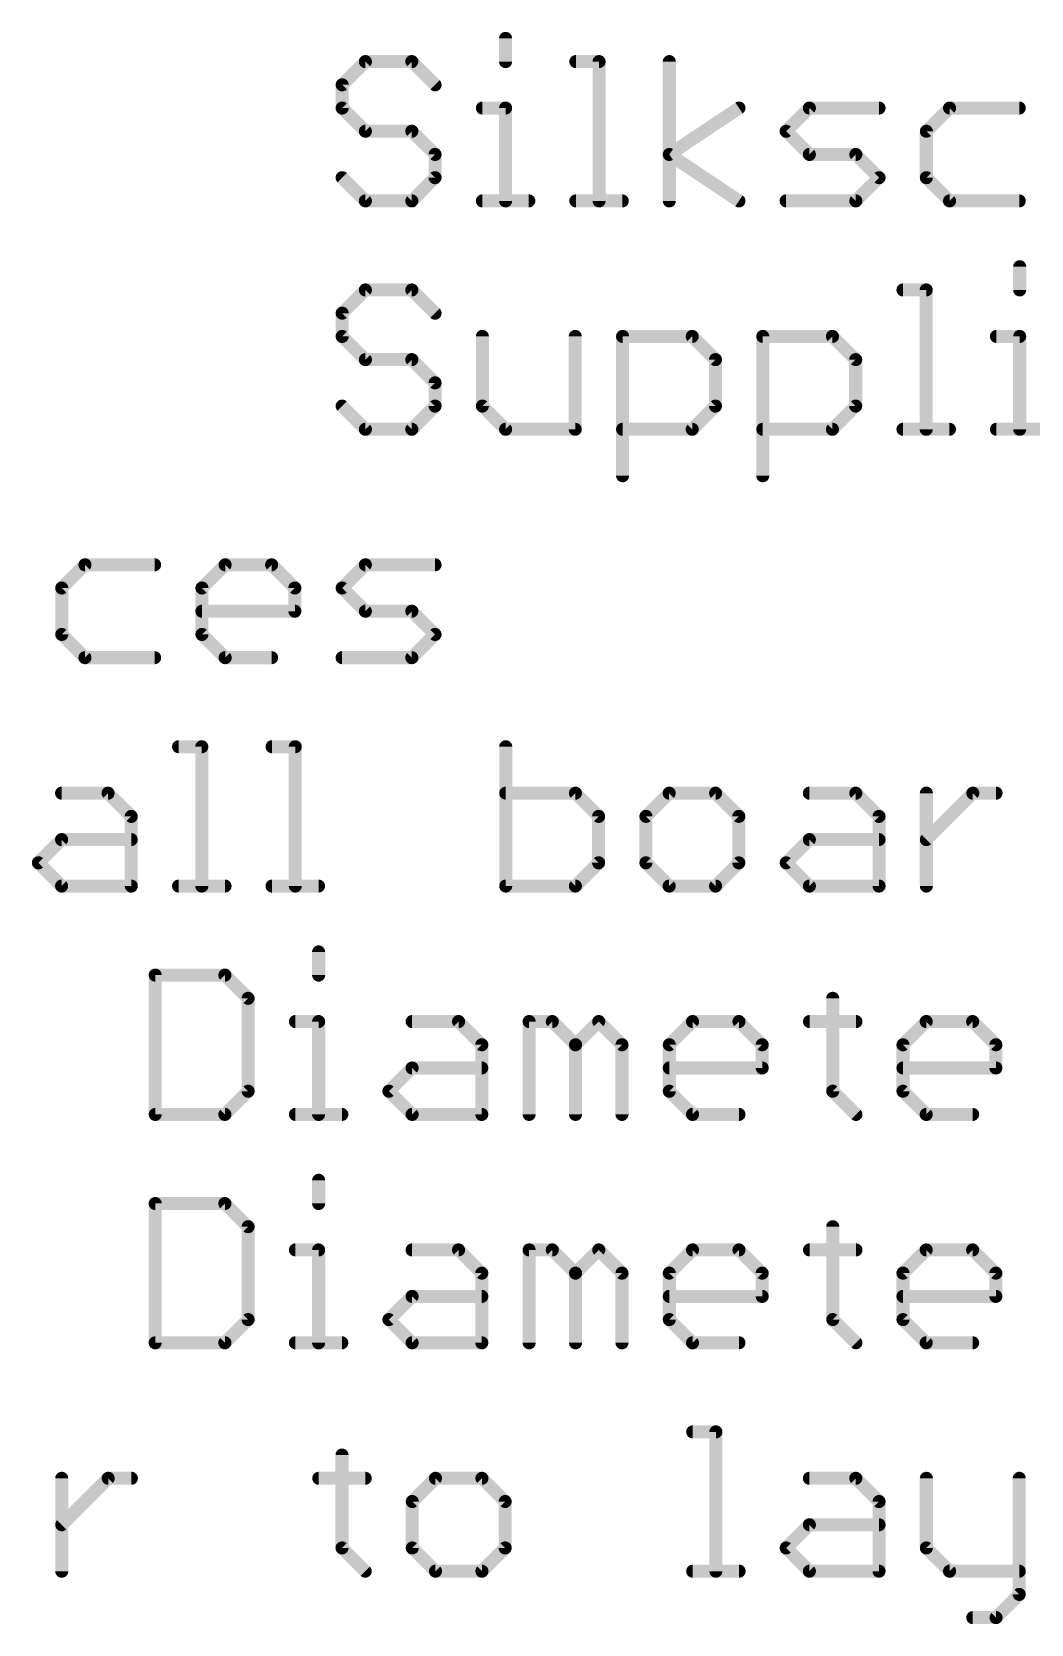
# Model space of a CAD drawing. Extents: x -1.41 to 8.41, y -3.01 to 3.01.
# Drawn here: x 2.369 to 2.829, y -0.776 to -0.044 of the extents above; entities that cross this region are included whole.
import ezdxf

# ---------------------------------------------------------------- set-up
doc = ezdxf.new("R2010")
doc.units = 0
doc.layers.add('52', color=253, linetype='CONTINUOUS')

msp = doc.modelspace()

# ---------------------------------------------------------------- linework, layer by layer
at = {"layer": '52', "const_width": 0.006}
for points in [[(2.587135, -0.04727), (2.587135, -0.057945)], [(2.52268, -0.057945), (2.512005, -0.068621)], [(2.544032, -0.057945), (2.52268, -0.057945)], [(2.554708, -0.068621), (2.544032, -0.057945)], [(2.61943, -0.057945), (2.630105, -0.057945)], [(2.630105, -0.057945), (2.630105, -0.122)], [(2.6624, -0.122), (2.6624, -0.057945)], [(2.512005, -0.068621), (2.512005, -0.079297)], [(2.512005, -0.079297), (2.52268, -0.089973)], [(2.57646, -0.079297), (2.587135, -0.079297)], [(2.587135, -0.079297), (2.587135, -0.122)], [(2.6624, -0.100648), (2.694427, -0.079297)], [(2.716112, -0.089973), (2.726788, -0.079297)], [(2.726788, -0.079297), (2.758815, -0.079297)], [(2.791243, -0.079297), (2.780567, -0.089973)], [(2.82327, -0.079297), (2.791243, -0.079297)], [(2.52268, -0.089973), (2.544032, -0.089973)], [(2.544032, -0.089973), (2.554708, -0.100648)], [(2.726788, -0.100648), (2.716112, -0.089973)], [(2.780567, -0.089973), (2.780567, -0.111324)], [(2.554708, -0.100648), (2.554708, -0.111324)], [(2.694427, -0.122), (2.6624, -0.100648)], [(2.748139, -0.100648), (2.726788, -0.100648)], [(2.758815, -0.111324), (2.748139, -0.100648)], [(2.52268, -0.122), (2.512005, -0.111324)], [(2.554708, -0.111324), (2.544032, -0.122)], [(2.748139, -0.122), (2.758815, -0.111324)], [(2.780567, -0.111324), (2.791243, -0.122)], [(2.544032, -0.122), (2.52268, -0.122)], [(2.57646, -0.122), (2.597811, -0.122)], [(2.61943, -0.122), (2.640781, -0.122)], [(2.716112, -0.122), (2.748139, -0.122)], [(2.791243, -0.122), (2.82327, -0.122)], [(2.82347, -0.15227), (2.82347, -0.162945)], [(2.52268, -0.162945), (2.512005, -0.173621)], [(2.544032, -0.162945), (2.52268, -0.162945)], [(2.554708, -0.173621), (2.544032, -0.162945)], [(2.769825, -0.162945), (2.7805, -0.162945)], [(2.7805, -0.162945), (2.7805, -0.227)], [(2.512005, -0.173621), (2.512005, -0.184297)], [(2.512005, -0.184297), (2.52268, -0.194973)], [(2.57646, -0.184297), (2.57646, -0.216324)], [(2.619163, -0.227), (2.619163, -0.184297)], [(2.640915, -0.248352), (2.640915, -0.184297)], [(2.640915, -0.184297), (2.672942, -0.184297)], [(2.672942, -0.184297), (2.683618, -0.194973)], [(2.70537, -0.248352), (2.70537, -0.184297)], [(2.70537, -0.184297), (2.737397, -0.184297)], [(2.737397, -0.184297), (2.748073, -0.194973)], [(2.812795, -0.184297), (2.82347, -0.184297)], [(2.82347, -0.184297), (2.82347, -0.227)], [(2.52268, -0.194973), (2.544032, -0.194973)], [(2.544032, -0.194973), (2.554708, -0.205648)], [(2.683618, -0.194973), (2.683618, -0.216324)], [(2.748073, -0.194973), (2.748073, -0.216324)], [(2.554708, -0.205648), (2.554708, -0.216324)], [(2.52268, -0.227), (2.512005, -0.216324)], [(2.554708, -0.216324), (2.544032, -0.227)], [(2.57646, -0.216324), (2.587135, -0.227)], [(2.683618, -0.216324), (2.672942, -0.227)], [(2.748073, -0.216324), (2.737397, -0.227)], [(2.544032, -0.227), (2.52268, -0.227)], [(2.587135, -0.227), (2.619163, -0.227)], [(2.672942, -0.227), (2.640915, -0.227)], [(2.737397, -0.227), (2.70537, -0.227)], [(2.769825, -0.227), (2.791176, -0.227)], [(2.812795, -0.227), (2.834146, -0.227)], [(2.39377, -0.289297), (2.383095, -0.299973)], [(2.425798, -0.289297), (2.39377, -0.289297)], [(2.44755, -0.299973), (2.458225, -0.289297)], [(2.458225, -0.289297), (2.479577, -0.289297)], [(2.479577, -0.289297), (2.490253, -0.299973)], [(2.512005, -0.299973), (2.52268, -0.289297)], [(2.52268, -0.289297), (2.554708, -0.289297)], [(2.383095, -0.299973), (2.383095, -0.321324)], [(2.44755, -0.321324), (2.44755, -0.299973)], [(2.490253, -0.299973), (2.490253, -0.310648)], [(2.52268, -0.310648), (2.512005, -0.299973)], [(2.490253, -0.310648), (2.44755, -0.310648)], [(2.544032, -0.310648), (2.52268, -0.310648)], [(2.554708, -0.321324), (2.544032, -0.310648)], [(2.383095, -0.321324), (2.39377, -0.332)], [(2.458225, -0.332), (2.44755, -0.321324)], [(2.544032, -0.332), (2.554708, -0.321324)], [(2.39377, -0.332), (2.425798, -0.332)], [(2.479577, -0.332), (2.458225, -0.332)], [(2.512005, -0.332), (2.544032, -0.332)], [(2.436807, -0.372945), (2.447483, -0.372945)], [(2.447483, -0.372945), (2.447483, -0.437)], [(2.479777, -0.372945), (2.490453, -0.372945)], [(2.490453, -0.372945), (2.490453, -0.437)], [(2.587202, -0.372945), (2.587202, -0.437)], [(2.383028, -0.394297), (2.40438, -0.394297)], [(2.40438, -0.394297), (2.415055, -0.404973)], [(2.619229, -0.394297), (2.587202, -0.394297)], [(2.629905, -0.404973), (2.619229, -0.394297)], [(2.662333, -0.394297), (2.651657, -0.404973)], [(2.683684, -0.394297), (2.662333, -0.394297)], [(2.69436, -0.404973), (2.683684, -0.394297)], [(2.726788, -0.394297), (2.748139, -0.394297)], [(2.748139, -0.394297), (2.758815, -0.404973)], [(2.780567, -0.437), (2.780567, -0.394297)], [(2.780567, -0.415648), (2.801919, -0.394297)], [(2.801919, -0.394297), (2.812594, -0.394297)], [(2.415055, -0.404973), (2.415055, -0.437)], [(2.629905, -0.426324), (2.629905, -0.404973)], [(2.651657, -0.404973), (2.651657, -0.426324)], [(2.69436, -0.426324), (2.69436, -0.404973)], [(2.758815, -0.404973), (2.758815, -0.437)], [(2.372352, -0.426324), (2.383028, -0.415648)], [(2.383028, -0.415648), (2.415055, -0.415648)], [(2.716112, -0.426324), (2.726788, -0.415648)], [(2.726788, -0.415648), (2.758815, -0.415648)], [(2.383028, -0.437), (2.372352, -0.426324)], [(2.619229, -0.437), (2.629905, -0.426324)], [(2.651657, -0.426324), (2.662333, -0.437)], [(2.683684, -0.437), (2.69436, -0.426324)], [(2.726788, -0.437), (2.716112, -0.426324)], [(2.415055, -0.437), (2.383028, -0.437)], [(2.436807, -0.437), (2.458159, -0.437)], [(2.479777, -0.437), (2.501129, -0.437)], [(2.587202, -0.437), (2.619229, -0.437)], [(2.662333, -0.437), (2.683684, -0.437)], [(2.758815, -0.437), (2.726788, -0.437)], [(2.501195, -0.46727), (2.501195, -0.477945)], [(2.426065, -0.477945), (2.426065, -0.542)], [(2.458092, -0.477945), (2.426065, -0.477945)], [(2.468768, -0.488621), (2.458092, -0.477945)], [(2.468768, -0.531324), (2.468768, -0.488621)], [(2.73753, -0.488621), (2.73753, -0.531324)], [(2.49052, -0.499297), (2.501195, -0.499297)], [(2.501195, -0.499297), (2.501195, -0.542)], [(2.544165, -0.499297), (2.565517, -0.499297)], [(2.565517, -0.499297), (2.576193, -0.509973)], [(2.597945, -0.542), (2.597945, -0.499297)], [(2.597945, -0.499297), (2.60862, -0.499297)], [(2.60862, -0.499297), (2.619296, -0.509973)], [(2.619296, -0.509973), (2.629972, -0.499297)], [(2.629972, -0.499297), (2.640648, -0.509973)], [(2.6624, -0.509973), (2.673075, -0.499297)], [(2.673075, -0.499297), (2.694427, -0.499297)], [(2.694427, -0.499297), (2.705103, -0.509973)], [(2.726855, -0.499297), (2.748206, -0.499297)], [(2.769825, -0.509973), (2.7805, -0.499297)], [(2.7805, -0.499297), (2.801852, -0.499297)], [(2.801852, -0.499297), (2.812528, -0.509973)], [(2.576193, -0.509973), (2.576193, -0.542)], [(2.619296, -0.509973), (2.619296, -0.542)], [(2.640648, -0.509973), (2.640648, -0.542)], [(2.6624, -0.531324), (2.6624, -0.509973)], [(2.705103, -0.509973), (2.705103, -0.520648)], [(2.769825, -0.531324), (2.769825, -0.509973)], [(2.812528, -0.509973), (2.812528, -0.520648)], [(2.53349, -0.531324), (2.544165, -0.520648)], [(2.544165, -0.520648), (2.576193, -0.520648)], [(2.705103, -0.520648), (2.6624, -0.520648)], [(2.812528, -0.520648), (2.769825, -0.520648)], [(2.458092, -0.542), (2.468768, -0.531324)], [(2.544165, -0.542), (2.53349, -0.531324)], [(2.673075, -0.542), (2.6624, -0.531324)], [(2.73753, -0.531324), (2.748206, -0.542)], [(2.7805, -0.542), (2.769825, -0.531324)], [(2.426065, -0.542), (2.458092, -0.542)], [(2.49052, -0.542), (2.511871, -0.542)], [(2.576193, -0.542), (2.544165, -0.542)], [(2.694427, -0.542), (2.673075, -0.542)], [(2.801852, -0.542), (2.7805, -0.542)], [(2.501195, -0.57227), (2.501195, -0.582945)], [(2.426065, -0.582945), (2.426065, -0.647)], [(2.458092, -0.582945), (2.426065, -0.582945)], [(2.468768, -0.593621), (2.458092, -0.582945)], [(2.468768, -0.636324), (2.468768, -0.593621)], [(2.73753, -0.593621), (2.73753, -0.636324)], [(2.49052, -0.604297), (2.501195, -0.604297)], [(2.501195, -0.604297), (2.501195, -0.647)], [(2.544165, -0.604297), (2.565517, -0.604297)], [(2.565517, -0.604297), (2.576193, -0.614973)], [(2.597945, -0.647), (2.597945, -0.604297)], [(2.597945, -0.604297), (2.60862, -0.604297)], [(2.60862, -0.604297), (2.619296, -0.614973)], [(2.619296, -0.614973), (2.629972, -0.604297)], [(2.629972, -0.604297), (2.640648, -0.614973)], [(2.6624, -0.614973), (2.673075, -0.604297)], [(2.673075, -0.604297), (2.694427, -0.604297)], [(2.694427, -0.604297), (2.705103, -0.614973)], [(2.726855, -0.604297), (2.748206, -0.604297)], [(2.769825, -0.614973), (2.7805, -0.604297)], [(2.7805, -0.604297), (2.801852, -0.604297)], [(2.801852, -0.604297), (2.812528, -0.614973)], [(2.576193, -0.614973), (2.576193, -0.647)], [(2.619296, -0.614973), (2.619296, -0.647)], [(2.640648, -0.614973), (2.640648, -0.647)], [(2.6624, -0.636324), (2.6624, -0.614973)], [(2.705103, -0.614973), (2.705103, -0.625648)], [(2.769825, -0.636324), (2.769825, -0.614973)], [(2.812528, -0.614973), (2.812528, -0.625648)], [(2.53349, -0.636324), (2.544165, -0.625648)], [(2.544165, -0.625648), (2.576193, -0.625648)], [(2.705103, -0.625648), (2.6624, -0.625648)], [(2.812528, -0.625648), (2.769825, -0.625648)], [(2.458092, -0.647), (2.468768, -0.636324)], [(2.544165, -0.647), (2.53349, -0.636324)], [(2.673075, -0.647), (2.6624, -0.636324)], [(2.73753, -0.636324), (2.748206, -0.647)], [(2.7805, -0.647), (2.769825, -0.636324)], [(2.426065, -0.647), (2.458092, -0.647)], [(2.49052, -0.647), (2.511871, -0.647)], [(2.576193, -0.647), (2.544165, -0.647)], [(2.694427, -0.647), (2.673075, -0.647)], [(2.801852, -0.647), (2.7805, -0.647)], [(2.673142, -0.687945), (2.683818, -0.687945)], [(2.683818, -0.687945), (2.683818, -0.752)], [(2.511938, -0.698621), (2.511938, -0.741324)], [(2.383095, -0.752), (2.383095, -0.709297)], [(2.383095, -0.730648), (2.404446, -0.709297)], [(2.404446, -0.709297), (2.415122, -0.709297)], [(2.501262, -0.709297), (2.522614, -0.709297)], [(2.554908, -0.709297), (2.544232, -0.719973)], [(2.576259, -0.709297), (2.554908, -0.709297)], [(2.586935, -0.719973), (2.576259, -0.709297)], [(2.726788, -0.709297), (2.748139, -0.709297)], [(2.748139, -0.709297), (2.758815, -0.719973)], [(2.780567, -0.709297), (2.780567, -0.741324)], [(2.82327, -0.709297), (2.82327, -0.762676)], [(2.544232, -0.719973), (2.544232, -0.741324)], [(2.586935, -0.741324), (2.586935, -0.719973)], [(2.758815, -0.719973), (2.758815, -0.752)], [(2.716112, -0.741324), (2.726788, -0.730648)], [(2.726788, -0.730648), (2.758815, -0.730648)], [(2.511938, -0.741324), (2.522614, -0.752)], [(2.544232, -0.741324), (2.554908, -0.752)], [(2.576259, -0.752), (2.586935, -0.741324)], [(2.726788, -0.752), (2.716112, -0.741324)], [(2.780567, -0.741324), (2.791243, -0.752)], [(2.554908, -0.752), (2.576259, -0.752)], [(2.673142, -0.752), (2.694494, -0.752)], [(2.758815, -0.752), (2.726788, -0.752)], [(2.791243, -0.752), (2.82327, -0.752)], [(2.82327, -0.762676), (2.812594, -0.773352)], [(2.812594, -0.773352), (2.801919, -0.773352)]]:
    msp.add_lwpolyline(points, dxfattribs=at)
at = {"layer": '52', "const_width": 0.003}
for points in [[(2.588635, -0.04727, 1), (2.585635, -0.04727)], [(2.52268, -0.056445, 1), (2.52268, -0.059445)], [(2.523741, -0.059006, 1), (2.52162, -0.056885)], [(2.545093, -0.056885, 1), (2.542971, -0.059006)], [(2.544032, -0.059445, 1), (2.544032, -0.056445)], [(2.585635, -0.057945, 1), (2.588635, -0.057945)], [(2.61943, -0.056445, 1), (2.61943, -0.059445)], [(2.631605, -0.057945, 1), (2.628605, -0.057945)], [(2.630105, -0.059445, 1), (2.630105, -0.056445)], [(2.6639, -0.057945, 1), (2.6609, -0.057945)], [(2.513505, -0.068621, 1), (2.510505, -0.068621)], [(2.510944, -0.06756, 1), (2.513065, -0.069682)], [(2.553647, -0.069682, 1), (2.555768, -0.06756)], [(2.513065, -0.078236, 1), (2.510944, -0.080358)], [(2.510505, -0.079297, 1), (2.513505, -0.079297)], [(2.57646, -0.077797, 1), (2.57646, -0.080797)], [(2.588635, -0.079297, 1), (2.585635, -0.079297)], [(2.587135, -0.080797, 1), (2.587135, -0.077797)], [(2.695259, -0.080545, 1), (2.693595, -0.078049)], [(2.726788, -0.077797, 1), (2.726788, -0.080797)], [(2.727848, -0.080358, 1), (2.725727, -0.078236)], [(2.758815, -0.080797, 1), (2.758815, -0.077797)], [(2.791243, -0.077797, 1), (2.791243, -0.080797)], [(2.792303, -0.080358, 1), (2.790182, -0.078236)], [(2.82327, -0.080797, 1), (2.82327, -0.077797)], [(2.52268, -0.088473, 1), (2.52268, -0.091473)], [(2.52162, -0.091033, 1), (2.523741, -0.088912)], [(2.545093, -0.088912, 1), (2.542971, -0.091033)], [(2.544032, -0.091473, 1), (2.544032, -0.088473)], [(2.717173, -0.088912, 1), (2.715051, -0.091033)], [(2.715051, -0.088912, 1), (2.717173, -0.091033)], [(2.782067, -0.089973, 1), (2.779067, -0.089973)], [(2.779506, -0.088912, 1), (2.781628, -0.091033)], [(2.556208, -0.100648, 1), (2.553208, -0.100648)], [(2.553647, -0.101709, 1), (2.555768, -0.099588)], [(2.663232, -0.0994, 1), (2.661568, -0.101897)], [(2.661568, -0.0994, 1), (2.663232, -0.101897)], [(2.726788, -0.099148, 1), (2.726788, -0.102148)], [(2.725727, -0.101709, 1), (2.727848, -0.099588)], [(2.7492, -0.099588, 1), (2.747079, -0.101709)], [(2.748139, -0.102148, 1), (2.748139, -0.099148)], [(2.513065, -0.110264, 1), (2.510944, -0.112385)], [(2.555768, -0.112385, 1), (2.553647, -0.110264)], [(2.759876, -0.112385, 1), (2.757755, -0.110264)], [(2.757755, -0.112385, 1), (2.759876, -0.110264)], [(2.781628, -0.110264, 1), (2.779506, -0.112385)], [(2.553208, -0.111324, 1), (2.556208, -0.111324)], [(2.779067, -0.111324, 1), (2.782067, -0.111324)], [(2.52268, -0.1205, 1), (2.52268, -0.1235)], [(2.52162, -0.123061, 1), (2.523741, -0.120939)], [(2.542971, -0.120939, 1), (2.545093, -0.123061)], [(2.544032, -0.1235, 1), (2.544032, -0.1205)], [(2.57646, -0.1205, 1), (2.57646, -0.1235)], [(2.585635, -0.122, 1), (2.588635, -0.122)], [(2.597811, -0.1235, 1), (2.597811, -0.1205)], [(2.61943, -0.1205, 1), (2.61943, -0.1235)], [(2.628605, -0.122, 1), (2.631605, -0.122)], [(2.640781, -0.1235, 1), (2.640781, -0.1205)], [(2.6609, -0.122, 1), (2.6639, -0.122)], [(2.693595, -0.123248, 1), (2.695259, -0.120752)], [(2.716112, -0.1205, 1), (2.716112, -0.1235)], [(2.747079, -0.120939, 1), (2.7492, -0.123061)], [(2.748139, -0.1235, 1), (2.748139, -0.1205)], [(2.791243, -0.1205, 1), (2.791243, -0.1235)], [(2.790182, -0.123061, 1), (2.792303, -0.120939)], [(2.82327, -0.1235, 1), (2.82327, -0.1205)], [(2.82497, -0.15227, 1), (2.82197, -0.15227)], [(2.52268, -0.161445, 1), (2.52268, -0.164445)], [(2.523741, -0.164006, 1), (2.52162, -0.161885)], [(2.545093, -0.161885, 1), (2.542971, -0.164006)], [(2.544032, -0.164445, 1), (2.544032, -0.161445)], [(2.769825, -0.161445, 1), (2.769825, -0.164445)], [(2.782, -0.162945, 1), (2.779, -0.162945)], [(2.7805, -0.164445, 1), (2.7805, -0.161445)], [(2.82197, -0.162945, 1), (2.82497, -0.162945)], [(2.510944, -0.17256, 1), (2.513065, -0.174682)], [(2.513505, -0.173621, 1), (2.510505, -0.173621)], [(2.553647, -0.174682, 1), (2.555768, -0.17256)], [(2.513065, -0.183236, 1), (2.510944, -0.185358)], [(2.510505, -0.184297, 1), (2.513505, -0.184297)], [(2.57796, -0.184297, 1), (2.57496, -0.184297)], [(2.620663, -0.184297, 1), (2.617663, -0.184297)], [(2.642415, -0.184297, 1), (2.639415, -0.184297)], [(2.640915, -0.182797, 1), (2.640915, -0.185797)], [(2.674003, -0.183236, 1), (2.671881, -0.185358)], [(2.672942, -0.185797, 1), (2.672942, -0.182797)], [(2.70687, -0.184297, 1), (2.70387, -0.184297)], [(2.70537, -0.182797, 1), (2.70537, -0.185797)], [(2.738458, -0.183236, 1), (2.736336, -0.185358)], [(2.737397, -0.185797, 1), (2.737397, -0.182797)], [(2.812795, -0.182797, 1), (2.812795, -0.185797)], [(2.82497, -0.184297, 1), (2.82197, -0.184297)], [(2.82347, -0.185797, 1), (2.82347, -0.182797)], [(2.52268, -0.193473, 1), (2.52268, -0.196473)], [(2.52162, -0.196033, 1), (2.523741, -0.193912)], [(2.545093, -0.193912, 1), (2.542971, -0.196033)], [(2.544032, -0.196473, 1), (2.544032, -0.193473)], [(2.685118, -0.194973, 1), (2.682118, -0.194973)], [(2.682557, -0.196033, 1), (2.684678, -0.193912)], [(2.749573, -0.194973, 1), (2.746573, -0.194973)], [(2.747012, -0.196033, 1), (2.749133, -0.193912)], [(2.556208, -0.205648, 1), (2.553208, -0.205648)], [(2.553647, -0.206709, 1), (2.555768, -0.204588)], [(2.513065, -0.215264, 1), (2.510944, -0.217385)], [(2.553208, -0.216324, 1), (2.556208, -0.216324)], [(2.555768, -0.217385, 1), (2.553647, -0.215264)], [(2.57752, -0.215264, 1), (2.575399, -0.217385)], [(2.57496, -0.216324, 1), (2.57796, -0.216324)], [(2.682118, -0.216324, 1), (2.685118, -0.216324)], [(2.684678, -0.217385, 1), (2.682557, -0.215264)], [(2.746573, -0.216324, 1), (2.749573, -0.216324)], [(2.749133, -0.217385, 1), (2.747012, -0.215264)], [(2.52268, -0.2255, 1), (2.52268, -0.2285)], [(2.52162, -0.228061, 1), (2.523741, -0.225939)], [(2.542971, -0.225939, 1), (2.545093, -0.228061)], [(2.544032, -0.2285, 1), (2.544032, -0.2255)], [(2.587135, -0.2255, 1), (2.587135, -0.2285)], [(2.586075, -0.228061, 1), (2.588196, -0.225939)], [(2.617663, -0.227, 1), (2.620663, -0.227)], [(2.619163, -0.2285, 1), (2.619163, -0.2255)], [(2.640915, -0.2255, 1), (2.640915, -0.2285)], [(2.671881, -0.225939, 1), (2.674003, -0.228061)], [(2.672942, -0.2285, 1), (2.672942, -0.2255)], [(2.70537, -0.2255, 1), (2.70537, -0.2285)], [(2.736336, -0.225939, 1), (2.738458, -0.228061)], [(2.737397, -0.2285, 1), (2.737397, -0.2255)], [(2.769825, -0.2255, 1), (2.769825, -0.2285)], [(2.779, -0.227, 1), (2.782, -0.227)], [(2.791176, -0.2285, 1), (2.791176, -0.2255)], [(2.812795, -0.2255, 1), (2.812795, -0.2285)], [(2.82197, -0.227, 1), (2.82497, -0.227)], [(2.639415, -0.248352, 1), (2.642415, -0.248352)], [(2.70387, -0.248352, 1), (2.70687, -0.248352)], [(2.39377, -0.287797, 1), (2.39377, -0.290797)], [(2.394831, -0.290358, 1), (2.39271, -0.288236)], [(2.425798, -0.290797, 1), (2.425798, -0.287797)], [(2.458225, -0.287797, 1), (2.458225, -0.290797)], [(2.459286, -0.290358, 1), (2.457165, -0.288236)], [(2.480638, -0.288236, 1), (2.478516, -0.290358)], [(2.479577, -0.290797, 1), (2.479577, -0.287797)], [(2.52268, -0.287797, 1), (2.52268, -0.290797)], [(2.523741, -0.290358, 1), (2.52162, -0.288236)], [(2.554708, -0.290797, 1), (2.554708, -0.287797)], [(2.384595, -0.299973, 1), (2.381595, -0.299973)], [(2.382034, -0.298912, 1), (2.384155, -0.301033)], [(2.44905, -0.299973, 1), (2.44605, -0.299973)], [(2.446489, -0.298912, 1), (2.44861, -0.301033)], [(2.491753, -0.299973, 1), (2.488753, -0.299973)], [(2.489192, -0.301033, 1), (2.491313, -0.298912)], [(2.513065, -0.298912, 1), (2.510944, -0.301033)], [(2.510944, -0.298912, 1), (2.513065, -0.301033)], [(2.44755, -0.309148, 1), (2.44755, -0.312148)], [(2.488753, -0.310648, 1), (2.491753, -0.310648)], [(2.490253, -0.312148, 1), (2.490253, -0.309148)], [(2.52268, -0.309148, 1), (2.52268, -0.312148)], [(2.52162, -0.311709, 1), (2.523741, -0.309588)], [(2.545093, -0.309588, 1), (2.542971, -0.311709)], [(2.544032, -0.312148, 1), (2.544032, -0.309148)], [(2.384155, -0.320264, 1), (2.382034, -0.322385)], [(2.381595, -0.321324, 1), (2.384595, -0.321324)], [(2.44861, -0.320264, 1), (2.446489, -0.322385)], [(2.44605, -0.321324, 1), (2.44905, -0.321324)], [(2.555768, -0.322385, 1), (2.553647, -0.320264)], [(2.553647, -0.322385, 1), (2.555768, -0.320264)], [(2.39377, -0.3305, 1), (2.39377, -0.3335)], [(2.425798, -0.3335, 1), (2.425798, -0.3305)], [(2.458225, -0.3305, 1), (2.458225, -0.3335)], [(2.479577, -0.3335, 1), (2.479577, -0.3305)], [(2.512005, -0.3305, 1), (2.512005, -0.3335)], [(2.544032, -0.3335, 1), (2.544032, -0.3305)], [(2.39271, -0.333061, 1), (2.394831, -0.330939)], [(2.457165, -0.333061, 1), (2.459286, -0.330939)], [(2.542971, -0.330939, 1), (2.545093, -0.333061)], [(2.436807, -0.371445, 1), (2.436807, -0.374445)], [(2.448983, -0.372945, 1), (2.445983, -0.372945)], [(2.447483, -0.374445, 1), (2.447483, -0.371445)], [(2.479777, -0.371445, 1), (2.479777, -0.374445)], [(2.491953, -0.372945, 1), (2.488953, -0.372945)], [(2.490453, -0.374445, 1), (2.490453, -0.371445)], [(2.588702, -0.372945, 1), (2.585702, -0.372945)], [(2.383028, -0.392797, 1), (2.383028, -0.395797)], [(2.40544, -0.393236, 1), (2.403319, -0.395358)], [(2.40438, -0.395797, 1), (2.40438, -0.392797)], [(2.587202, -0.392797, 1), (2.587202, -0.395797)], [(2.62029, -0.393236, 1), (2.618169, -0.395358)], [(2.619229, -0.395797, 1), (2.619229, -0.392797)], [(2.662333, -0.392797, 1), (2.662333, -0.395797)], [(2.663393, -0.395358, 1), (2.661272, -0.393236)], [(2.684745, -0.393236, 1), (2.682624, -0.395358)], [(2.683684, -0.395797, 1), (2.683684, -0.392797)], [(2.726788, -0.392797, 1), (2.726788, -0.395797)], [(2.7492, -0.393236, 1), (2.747079, -0.395358)], [(2.748139, -0.395797, 1), (2.748139, -0.392797)], [(2.782067, -0.394297, 1), (2.779067, -0.394297)], [(2.801919, -0.392797, 1), (2.801919, -0.395797)], [(2.802979, -0.395358, 1), (2.800858, -0.393236)], [(2.812594, -0.395797, 1), (2.812594, -0.392797)], [(2.416555, -0.404973, 1), (2.413555, -0.404973)], [(2.413995, -0.406033, 1), (2.416116, -0.403912)], [(2.631405, -0.404973, 1), (2.628405, -0.404973)], [(2.628845, -0.406033, 1), (2.630966, -0.403912)], [(2.653157, -0.404973, 1), (2.650157, -0.404973)], [(2.650596, -0.403912, 1), (2.652718, -0.406033)], [(2.69586, -0.404973, 1), (2.69286, -0.404973)], [(2.6933, -0.406033, 1), (2.695421, -0.403912)], [(2.760315, -0.404973, 1), (2.757315, -0.404973)], [(2.757755, -0.406033, 1), (2.759876, -0.403912)], [(2.383028, -0.414148, 1), (2.383028, -0.417148)], [(2.384089, -0.416709, 1), (2.381967, -0.414588)], [(2.415055, -0.417148, 1), (2.415055, -0.414148)], [(2.726788, -0.414148, 1), (2.726788, -0.417148)], [(2.727848, -0.416709, 1), (2.725727, -0.414588)], [(2.758815, -0.417148, 1), (2.758815, -0.414148)], [(2.779506, -0.414588, 1), (2.781628, -0.416709)], [(2.373413, -0.425264, 1), (2.371292, -0.427385)], [(2.371292, -0.425264, 1), (2.373413, -0.427385)], [(2.630966, -0.427385, 1), (2.628845, -0.425264)], [(2.652718, -0.425264, 1), (2.650596, -0.427385)], [(2.695421, -0.427385, 1), (2.6933, -0.425264)], [(2.717173, -0.425264, 1), (2.715051, -0.427385)], [(2.715051, -0.425264, 1), (2.717173, -0.427385)], [(2.628405, -0.426324, 1), (2.631405, -0.426324)], [(2.650157, -0.426324, 1), (2.653157, -0.426324)], [(2.69286, -0.426324, 1), (2.69586, -0.426324)], [(2.383028, -0.4355, 1), (2.383028, -0.4385)], [(2.381967, -0.438061, 1), (2.384089, -0.435939)], [(2.413555, -0.437, 1), (2.416555, -0.437)], [(2.415055, -0.4385, 1), (2.415055, -0.4355)], [(2.436807, -0.4355, 1), (2.436807, -0.4385)], [(2.445983, -0.437, 1), (2.448983, -0.437)], [(2.458159, -0.4385, 1), (2.458159, -0.4355)], [(2.479777, -0.4355, 1), (2.479777, -0.4385)], [(2.488953, -0.437, 1), (2.491953, -0.437)], [(2.501129, -0.4385, 1), (2.501129, -0.4355)], [(2.587202, -0.4355, 1), (2.587202, -0.4385)], [(2.585702, -0.437, 1), (2.588702, -0.437)], [(2.618169, -0.435939, 1), (2.62029, -0.438061)], [(2.619229, -0.4385, 1), (2.619229, -0.4355)], [(2.662333, -0.4355, 1), (2.662333, -0.4385)], [(2.661272, -0.438061, 1), (2.663393, -0.435939)], [(2.682624, -0.435939, 1), (2.684745, -0.438061)], [(2.683684, -0.4385, 1), (2.683684, -0.4355)], [(2.726788, -0.4355, 1), (2.726788, -0.4385)], [(2.725727, -0.438061, 1), (2.727848, -0.435939)], [(2.757315, -0.437, 1), (2.760315, -0.437)], [(2.758815, -0.4385, 1), (2.758815, -0.4355)], [(2.779067, -0.437, 1), (2.782067, -0.437)], [(2.502695, -0.46727, 1), (2.499695, -0.46727)], [(2.427565, -0.477945, 1), (2.424565, -0.477945)], [(2.426065, -0.476445, 1), (2.426065, -0.479445)], [(2.459153, -0.476885, 1), (2.457031, -0.479006)], [(2.458092, -0.479445, 1), (2.458092, -0.476445)], [(2.499695, -0.477945, 1), (2.502695, -0.477945)], [(2.470268, -0.488621, 1), (2.467268, -0.488621)], [(2.467707, -0.489682, 1), (2.469828, -0.48756)], [(2.73903, -0.488621, 1), (2.73603, -0.488621)], [(2.49052, -0.497797, 1), (2.49052, -0.500797)], [(2.502695, -0.499297, 1), (2.499695, -0.499297)], [(2.501195, -0.500797, 1), (2.501195, -0.497797)], [(2.544165, -0.497797, 1), (2.544165, -0.500797)], [(2.566578, -0.498236, 1), (2.564456, -0.500358)], [(2.565517, -0.500797, 1), (2.565517, -0.497797)], [(2.599445, -0.499297, 1), (2.596445, -0.499297)], [(2.597945, -0.497797, 1), (2.597945, -0.500797)], [(2.609681, -0.498236, 1), (2.60756, -0.500358)], [(2.60862, -0.500797, 1), (2.60862, -0.497797)], [(2.631033, -0.498236, 1), (2.628911, -0.500358)], [(2.631033, -0.500358, 1), (2.628911, -0.498236)], [(2.673075, -0.497797, 1), (2.673075, -0.500797)], [(2.674136, -0.500358, 1), (2.672015, -0.498236)], [(2.695488, -0.498236, 1), (2.693366, -0.500358)], [(2.694427, -0.500797, 1), (2.694427, -0.497797)], [(2.726855, -0.497797, 1), (2.726855, -0.500797)], [(2.748206, -0.500797, 1), (2.748206, -0.497797)], [(2.7805, -0.497797, 1), (2.7805, -0.500797)], [(2.781561, -0.500358, 1), (2.77944, -0.498236)], [(2.802913, -0.498236, 1), (2.800791, -0.500358)], [(2.801852, -0.500797, 1), (2.801852, -0.497797)], [(2.577693, -0.509973, 1), (2.574693, -0.509973)], [(2.575132, -0.511033, 1), (2.577253, -0.508912)], [(2.620796, -0.509973, 1), (2.617796, -0.509973)], [(2.618235, -0.508912, 1), (2.620357, -0.511033)], [(2.618235, -0.511033, 1), (2.620357, -0.508912)], [(2.642148, -0.509973, 1), (2.639148, -0.509973)], [(2.639587, -0.511033, 1), (2.641708, -0.508912)], [(2.6639, -0.509973, 1), (2.6609, -0.509973)], [(2.661339, -0.508912, 1), (2.66346, -0.511033)], [(2.706603, -0.509973, 1), (2.703603, -0.509973)], [(2.704042, -0.511033, 1), (2.706163, -0.508912)], [(2.771325, -0.509973, 1), (2.768325, -0.509973)], [(2.768764, -0.508912, 1), (2.770885, -0.511033)], [(2.814028, -0.509973, 1), (2.811028, -0.509973)], [(2.811467, -0.511033, 1), (2.813588, -0.508912)], [(2.544165, -0.519148, 1), (2.544165, -0.522148)], [(2.545226, -0.521709, 1), (2.543105, -0.519588)], [(2.576193, -0.522148, 1), (2.576193, -0.519148)], [(2.6624, -0.519148, 1), (2.6624, -0.522148)], [(2.703603, -0.520648, 1), (2.706603, -0.520648)], [(2.705103, -0.522148, 1), (2.705103, -0.519148)], [(2.769825, -0.519148, 1), (2.769825, -0.522148)], [(2.811028, -0.520648, 1), (2.814028, -0.520648)], [(2.812528, -0.522148, 1), (2.812528, -0.519148)], [(2.467268, -0.531324, 1), (2.470268, -0.531324)], [(2.469828, -0.532385, 1), (2.467707, -0.530264)], [(2.53455, -0.530264, 1), (2.532429, -0.532385)], [(2.532429, -0.530264, 1), (2.53455, -0.532385)], [(2.66346, -0.530264, 1), (2.661339, -0.532385)], [(2.6609, -0.531324, 1), (2.6639, -0.531324)], [(2.73603, -0.531324, 1), (2.73903, -0.531324)], [(2.738591, -0.530264, 1), (2.73647, -0.532385)], [(2.770885, -0.530264, 1), (2.768764, -0.532385)], [(2.768325, -0.531324, 1), (2.771325, -0.531324)], [(2.426065, -0.5405, 1), (2.426065, -0.5435)], [(2.424565, -0.542, 1), (2.427565, -0.542)], [(2.457031, -0.540939, 1), (2.459153, -0.543061)], [(2.458092, -0.5435, 1), (2.458092, -0.5405)], [(2.49052, -0.5405, 1), (2.49052, -0.5435)], [(2.499695, -0.542, 1), (2.502695, -0.542)], [(2.511871, -0.5435, 1), (2.511871, -0.5405)], [(2.544165, -0.5405, 1), (2.544165, -0.5435)], [(2.543105, -0.543061, 1), (2.545226, -0.540939)], [(2.574693, -0.542, 1), (2.577693, -0.542)], [(2.576193, -0.5435, 1), (2.576193, -0.5405)], [(2.596445, -0.542, 1), (2.599445, -0.542)], [(2.617796, -0.542, 1), (2.620796, -0.542)], [(2.639148, -0.542, 1), (2.642148, -0.542)], [(2.673075, -0.5405, 1), (2.673075, -0.5435)], [(2.672015, -0.543061, 1), (2.674136, -0.540939)], [(2.694427, -0.5435, 1), (2.694427, -0.5405)], [(2.747145, -0.543061, 1), (2.749267, -0.540939)], [(2.7805, -0.5405, 1), (2.7805, -0.5435)], [(2.77944, -0.543061, 1), (2.781561, -0.540939)], [(2.801852, -0.5435, 1), (2.801852, -0.5405)], [(2.502695, -0.57227, 1), (2.499695, -0.57227)], [(2.427565, -0.582945, 1), (2.424565, -0.582945)], [(2.426065, -0.581445, 1), (2.426065, -0.584445)], [(2.459153, -0.581885, 1), (2.457031, -0.584006)], [(2.458092, -0.584445, 1), (2.458092, -0.581445)], [(2.499695, -0.582945, 1), (2.502695, -0.582945)], [(2.470268, -0.593621, 1), (2.467268, -0.593621)], [(2.467707, -0.594682, 1), (2.469828, -0.59256)], [(2.73903, -0.593621, 1), (2.73603, -0.593621)], [(2.49052, -0.602797, 1), (2.49052, -0.605797)], [(2.502695, -0.604297, 1), (2.499695, -0.604297)], [(2.501195, -0.605797, 1), (2.501195, -0.602797)], [(2.544165, -0.602797, 1), (2.544165, -0.605797)], [(2.566578, -0.603236, 1), (2.564456, -0.605358)], [(2.565517, -0.605797, 1), (2.565517, -0.602797)], [(2.599445, -0.604297, 1), (2.596445, -0.604297)], [(2.597945, -0.602797, 1), (2.597945, -0.605797)], [(2.609681, -0.603236, 1), (2.60756, -0.605358)], [(2.60862, -0.605797, 1), (2.60862, -0.602797)], [(2.631033, -0.603236, 1), (2.628911, -0.605358)], [(2.631033, -0.605358, 1), (2.628911, -0.603236)], [(2.673075, -0.602797, 1), (2.673075, -0.605797)], [(2.674136, -0.605358, 1), (2.672015, -0.603236)], [(2.695488, -0.603236, 1), (2.693366, -0.605358)], [(2.694427, -0.605797, 1), (2.694427, -0.602797)], [(2.726855, -0.602797, 1), (2.726855, -0.605797)], [(2.748206, -0.605797, 1), (2.748206, -0.602797)], [(2.7805, -0.602797, 1), (2.7805, -0.605797)], [(2.781561, -0.605358, 1), (2.77944, -0.603236)], [(2.802913, -0.603236, 1), (2.800791, -0.605358)], [(2.801852, -0.605797, 1), (2.801852, -0.602797)], [(2.577693, -0.614973, 1), (2.574693, -0.614973)], [(2.575132, -0.616033, 1), (2.577253, -0.613912)], [(2.620796, -0.614973, 1), (2.617796, -0.614973)], [(2.618235, -0.613912, 1), (2.620357, -0.616033)], [(2.618235, -0.616033, 1), (2.620357, -0.613912)], [(2.642148, -0.614973, 1), (2.639148, -0.614973)], [(2.639587, -0.616033, 1), (2.641708, -0.613912)], [(2.6639, -0.614973, 1), (2.6609, -0.614973)], [(2.661339, -0.613912, 1), (2.66346, -0.616033)], [(2.706603, -0.614973, 1), (2.703603, -0.614973)], [(2.704042, -0.616033, 1), (2.706163, -0.613912)], [(2.771325, -0.614973, 1), (2.768325, -0.614973)], [(2.768764, -0.613912, 1), (2.770885, -0.616033)], [(2.814028, -0.614973, 1), (2.811028, -0.614973)], [(2.811467, -0.616033, 1), (2.813588, -0.613912)], [(2.544165, -0.624148, 1), (2.544165, -0.627148)], [(2.545226, -0.626709, 1), (2.543105, -0.624588)], [(2.576193, -0.627148, 1), (2.576193, -0.624148)], [(2.6624, -0.624148, 1), (2.6624, -0.627148)], [(2.703603, -0.625648, 1), (2.706603, -0.625648)], [(2.705103, -0.627148, 1), (2.705103, -0.624148)], [(2.769825, -0.624148, 1), (2.769825, -0.627148)], [(2.811028, -0.625648, 1), (2.814028, -0.625648)], [(2.812528, -0.627148, 1), (2.812528, -0.624148)], [(2.467268, -0.636324, 1), (2.470268, -0.636324)], [(2.469828, -0.637385, 1), (2.467707, -0.635264)], [(2.53455, -0.635264, 1), (2.532429, -0.637385)], [(2.532429, -0.635264, 1), (2.53455, -0.637385)], [(2.66346, -0.635264, 1), (2.661339, -0.637385)], [(2.6609, -0.636324, 1), (2.6639, -0.636324)], [(2.73603, -0.636324, 1), (2.73903, -0.636324)], [(2.738591, -0.635264, 1), (2.73647, -0.637385)], [(2.770885, -0.635264, 1), (2.768764, -0.637385)], [(2.768325, -0.636324, 1), (2.771325, -0.636324)], [(2.426065, -0.6455, 1), (2.426065, -0.6485)], [(2.458092, -0.6485, 1), (2.458092, -0.6455)], [(2.49052, -0.6455, 1), (2.49052, -0.6485)], [(2.511871, -0.6485, 1), (2.511871, -0.6455)], [(2.544165, -0.6455, 1), (2.544165, -0.6485)], [(2.576193, -0.6485, 1), (2.576193, -0.6455)], [(2.673075, -0.6455, 1), (2.673075, -0.6485)], [(2.694427, -0.6485, 1), (2.694427, -0.6455)], [(2.7805, -0.6455, 1), (2.7805, -0.6485)], [(2.801852, -0.6485, 1), (2.801852, -0.6455)], [(2.424565, -0.647, 1), (2.427565, -0.647)], [(2.457031, -0.645939, 1), (2.459153, -0.648061)], [(2.499695, -0.647, 1), (2.502695, -0.647)], [(2.543105, -0.648061, 1), (2.545226, -0.645939)], [(2.574693, -0.647, 1), (2.577693, -0.647)], [(2.596445, -0.647, 1), (2.599445, -0.647)], [(2.617796, -0.647, 1), (2.620796, -0.647)], [(2.639148, -0.647, 1), (2.642148, -0.647)], [(2.672015, -0.648061, 1), (2.674136, -0.645939)], [(2.747145, -0.648061, 1), (2.749267, -0.645939)], [(2.77944, -0.648061, 1), (2.781561, -0.645939)], [(2.673142, -0.686445, 1), (2.673142, -0.689445)], [(2.685318, -0.687945, 1), (2.682318, -0.687945)], [(2.683818, -0.689445, 1), (2.683818, -0.686445)], [(2.513438, -0.698621, 1), (2.510438, -0.698621)], [(2.384595, -0.709297, 1), (2.381595, -0.709297)], [(2.404446, -0.707797, 1), (2.404446, -0.710797)], [(2.405507, -0.710358, 1), (2.403386, -0.708236)], [(2.415122, -0.710797, 1), (2.415122, -0.707797)], [(2.501262, -0.707797, 1), (2.501262, -0.710797)], [(2.522614, -0.710797, 1), (2.522614, -0.707797)], [(2.554908, -0.707797, 1), (2.554908, -0.710797)], [(2.555969, -0.710358, 1), (2.553847, -0.708236)], [(2.57732, -0.708236, 1), (2.575199, -0.710358)], [(2.576259, -0.710797, 1), (2.576259, -0.707797)], [(2.726788, -0.707797, 1), (2.726788, -0.710797)], [(2.7492, -0.708236, 1), (2.747079, -0.710358)], [(2.748139, -0.710797, 1), (2.748139, -0.707797)], [(2.782067, -0.709297, 1), (2.779067, -0.709297)], [(2.82477, -0.709297, 1), (2.82177, -0.709297)], [(2.545732, -0.719973, 1), (2.542732, -0.719973)], [(2.543171, -0.718912, 1), (2.545293, -0.721033)], [(2.588435, -0.719973, 1), (2.585435, -0.719973)], [(2.585875, -0.721033, 1), (2.587996, -0.718912)], [(2.760315, -0.719973, 1), (2.757315, -0.719973)], [(2.757755, -0.721033, 1), (2.759876, -0.718912)], [(2.382034, -0.729588, 1), (2.384155, -0.731709)], [(2.726788, -0.729148, 1), (2.726788, -0.732148)], [(2.727848, -0.731709, 1), (2.725727, -0.729588)], [(2.758815, -0.732148, 1), (2.758815, -0.729148)], [(2.512999, -0.740264, 1), (2.510877, -0.742385)], [(2.545293, -0.740264, 1), (2.543172, -0.742385)], [(2.587996, -0.742385, 1), (2.585875, -0.740264)], [(2.717173, -0.740264, 1), (2.715051, -0.742385)], [(2.715051, -0.740264, 1), (2.717173, -0.742385)], [(2.781628, -0.740264, 1), (2.779506, -0.742385)], [(2.510438, -0.741324, 1), (2.513438, -0.741324)], [(2.542732, -0.741324, 1), (2.545732, -0.741324)], [(2.585435, -0.741324, 1), (2.588435, -0.741324)], [(2.779067, -0.741324, 1), (2.782067, -0.741324)], [(2.381595, -0.752, 1), (2.384595, -0.752)], [(2.521553, -0.753061, 1), (2.523674, -0.750939)], [(2.554908, -0.7505, 1), (2.554908, -0.7535)], [(2.553847, -0.753061, 1), (2.555969, -0.750939)], [(2.575199, -0.750939, 1), (2.57732, -0.753061)], [(2.576259, -0.7535, 1), (2.576259, -0.7505)], [(2.673142, -0.7505, 1), (2.673142, -0.7535)], [(2.682318, -0.752, 1), (2.685318, -0.752)], [(2.694494, -0.7535, 1), (2.694494, -0.7505)], [(2.726788, -0.7505, 1), (2.726788, -0.7535)], [(2.725727, -0.753061, 1), (2.727848, -0.750939)], [(2.757315, -0.752, 1), (2.760315, -0.752)], [(2.758815, -0.7535, 1), (2.758815, -0.7505)], [(2.791243, -0.7505, 1), (2.791243, -0.7535)], [(2.790182, -0.753061, 1), (2.792303, -0.750939)], [(2.82327, -0.7535, 1), (2.82327, -0.7505)], [(2.82177, -0.762676, 1), (2.82477, -0.762676)], [(2.824331, -0.763736, 1), (2.82221, -0.761615)], [(2.801919, -0.771852, 1), (2.801919, -0.774852)], [(2.811534, -0.772291, 1), (2.813655, -0.774412)], [(2.812594, -0.774852, 1), (2.812594, -0.771852)]]:
    msp.add_lwpolyline(points, format="xyb", dxfattribs=at)

doc.saveas('drawing.dxf')
